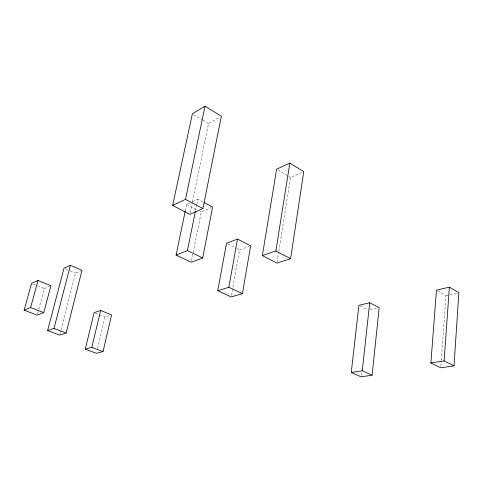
<?xml version="1.0" encoding="UTF-8"?>
<svg xmlns="http://www.w3.org/2000/svg" width="483" height="483" viewBox="0 0 483 483"><rect width="100%" height="100%" fill="white"/><g stroke="black" fill="none" stroke-linecap="round" stroke-linejoin="round"><path stroke-width="0.36" stroke-dasharray="2.42 1.81" d="M440.858 366.283L441.239 361.012M441.293 360.264L445.966 295.572L437.743 290.881M361.242 375.327L361.652 371.578M277.097 262.354L278.739 251.927M278.86 251.184L290.47 177.43L302.424 172.214M231.442 295.481L239.532 249.868L249.246 246.36M191.497 260.754L192.977 253.376M193.128 252.639L201.248 212.073L211.27 207.636M195.482 210.944L196.678 205.07M196.822 204.339L197.867 199.195L203.639 202.268M190.175 212.9L192.3 202.57M192.451 201.834L208.553 123.594L220.085 116.952M185.255 211.029L186.631 204.436L189.94 202.89M97.62 348.243L104.998 317.065L110.299 315.333M60.019 333.62L60.767 330.704M60.955 329.974L75.535 273.106L80.721 270.86M37.559 313.69L38.525 310.098M38.718 309.38L44.339 288.562L49.61 286.304M192.584 201.659L197.867 199.195M369.815 309.802L377.73 307.997M445.966 295.572L457.419 293M95.471 313.244L104.998 317.065M32.898 283.938L36.937 285.568M37.614 285.839L44.339 288.562M65.362 268.771L69.431 270.504M70.113 270.794L75.535 273.106M227.795 243.915L236.272 248.214M236.924 248.546L239.532 249.868M360.197 305.938L367.75 309.808M186.631 204.436L197.263 209.99M199.92 211.379L201.248 212.073M277.888 169.913L287.953 175.927M288.586 176.301L290.47 177.43M193.617 114.604L202.329 119.85M202.951 120.225L208.553 123.594"/><path stroke-width="0.72" d="M454.014 365.885L458.85 292.68L449.359 287.156L436.481 290.162L430.866 362.938L440.75 367.786L454.014 365.885L444.125 360.946L430.866 362.938M444.125 360.946L449.359 287.156M372.121 375.213L379.167 307.671L369.7 302.744L358.935 305.298L351.256 372.471L361.079 376.825L372.121 375.213L362.268 370.781L351.256 372.471M362.268 370.781L369.7 302.744M290.609 258.689L303.753 171.634L289.824 163.133L276.626 169.159L262.335 255.592L276.982 263.102L290.609 258.689L275.859 250.973L262.335 255.592M275.859 250.973L289.824 163.133M242.412 293.64L250.629 245.853L237.503 239.085L226.491 243.257L217.736 290.73L231.182 296.954L242.412 293.64L228.864 287.27L217.736 290.73M228.864 287.27L237.503 239.085M185.255 211.029L176.084 255.024L191.208 262.227L202.673 257.982L212.605 207.044L204.279 202.606M202.926 208.535L221.365 116.216L205.034 106.175L192.373 113.855L172.618 205.474L189.867 214.38L202.926 208.535L185.496 199.358L172.618 205.474M176.084 255.024L187.422 250.592L195.331 211.681M185.496 199.358L205.034 106.175M103.054 351.564L111.621 314.898L100.657 310.454L94.107 312.694L85.262 349.185L96.419 353.315L103.054 351.564L91.812 347.368L85.262 349.185M91.812 347.368L100.657 310.454M66.123 333.004L82.019 270.299L70.397 265.3L64.004 268.198L47.612 330.583L59.644 335.081L66.123 333.004L53.987 328.428L47.612 330.583M53.987 328.428L70.397 265.3M43.748 312.634L50.926 285.737L38.03 280.466L31.558 283.394L24.15 310.146L37.173 315.127L43.748 312.634L30.604 307.562L24.15 310.146M30.604 307.562L38.03 280.466M187.422 250.592L202.673 257.982"/></g></svg>
